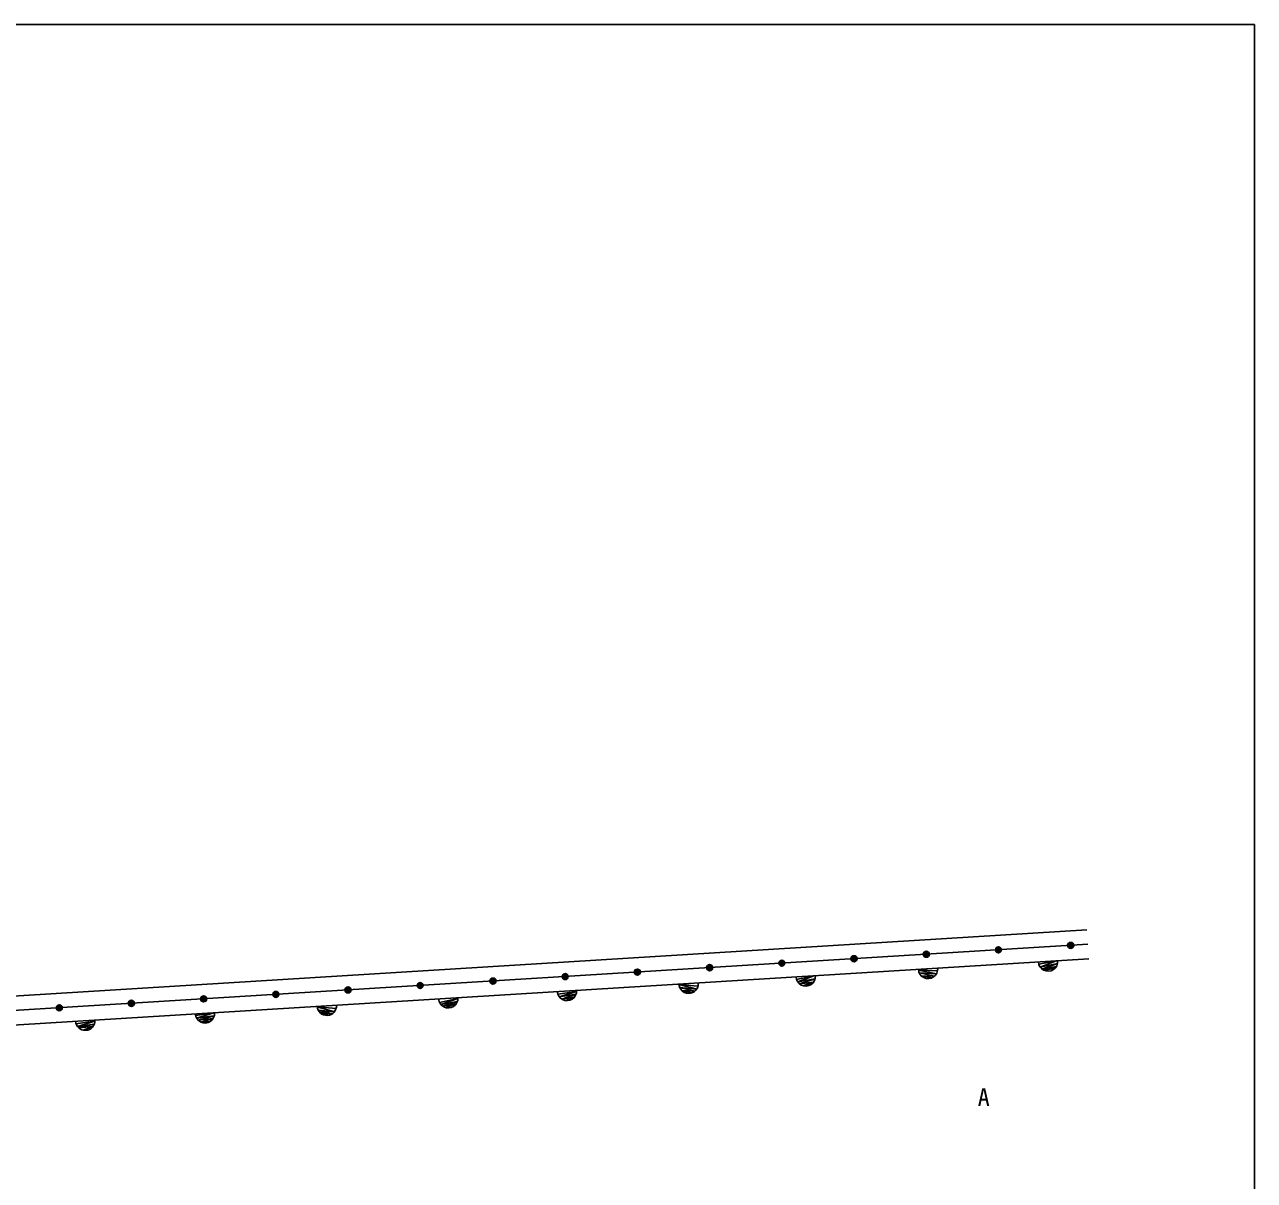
# Model space of a CAD drawing. Units: millimetres, scale not verified. Extents: x -100125 to 100125, y -69250 to 69250.
# Drawn here: x 74618 to 100125, y 45275 to 69250 of the extents above; entities that cross this region are included whole.
import ezdxf
from ezdxf.enums import TextEntityAlignment as Align

# ---------------------------------------------------------------- set-up
doc = ezdxf.new("R2010")
doc.units = ezdxf.units.MM
doc.header["$LTSCALE"] = 250
doc.linetypes.add('LONG_CHAIN', pattern=[21, 18, -1, 1, -1])
doc.layers.add('0-0_レイヤ15', color=6, linetype='LONG_CHAIN')
doc.layers.add('1-1_現況白抜', color=2, linetype='Continuous')
doc.styles.add('ＭＳ ゴシック', font='')
doc.styles.get('ＭＳ ゴシック').set_extended_font_data('MS Gothic')

msp = doc.modelspace()

# ---------------------------------------------------------------- linework, layer by layer
at = {"layer": '0-0_レイヤ15', "linetype": 'Continuous'}
for points in [[(100125, 69250), (-100125, 69250), (-100125, -69250)], [(100125, -55500), (74875, -55500), (74875, -69250), (100125, -69250), (100125, 69250)]]:
    msp.add_lwpolyline(points, dxfattribs=at)
at = {"layer": '1-1_現況白抜'}
for p, q in [((66545.5, 48613.4), (96651.4, 50471.7)), ((66564, 48314), (96669.9, 50172.3)), ((94818.9, 50057.9), (94813.9, 50057.9)), ((94816.4, 50060.4), (94816.4, 50055.4)), ((96316.7, 50150.3), (96311.7, 50150.3)), ((96314.2, 50152.8), (96314.2, 50147.8)), ((66582.5, 48014.6), (96688.4, 49872.8)), ((90325.3, 49780.5), (90320.3, 49780.5)), ((90322.8, 49783), (90322.8, 49778)), ((91823.1, 49873), (91818.1, 49873)), ((91820.6, 49875.5), (91820.6, 49870.5)), ((93321, 49965.4), (93316, 49965.4)), ((93318.5, 49967.9), (93318.5, 49962.9)), ((85831.7, 49503.1), (85826.7, 49503.1)), ((85829.2, 49505.6), (85829.2, 49500.6)), ((87329.6, 49595.6), (87324.6, 49595.6)), ((87327.1, 49598.1), (87327.1, 49593.1)), ((88827.4, 49688), (88822.4, 49688)), ((88824.9, 49690.5), (88824.9, 49685.5)), ((82825.5, 49317.6), (82820.5, 49317.6)), ((82823, 49320.1), (82823, 49315.1)), ((84333.9, 49410.7), (84328.9, 49410.7)), ((84331.4, 49413.2), (84331.4, 49408.2)), ((78333.3, 49040.3), (78328.3, 49040.3)), ((78330.8, 49042.8), (78330.8, 49037.8)), ((79830.7, 49132.7), (79825.7, 49132.7)), ((79828.2, 49135.2), (79828.2, 49130.2)), ((81328.1, 49225.1), (81323.1, 49225.1)), ((81325.6, 49227.6), (81325.6, 49222.6)), ((75338.6, 48855.4), (75333.6, 48855.4)), ((75336.1, 48857.9), (75336.1, 48852.9)), ((76836, 48947.9), (76831, 48947.9)), ((76833.5, 48950.4), (76833.5, 48945.4))]:
    msp.add_line(p, q, dxfattribs=at)
for points in [[(95652.4, 49758.5), (96012, 49831.1), (95681.9, 49698.3), (96040.1, 49773.9), (95718.1, 49660), (96015.1, 49711), (95759.3, 49634.1), (95979.5, 49667.7)], [(90629, 49439.3), (90986.6, 49520.9), (90652.6, 49392.7), (91012.8, 49455.1), (90691.9, 49350.1), (90980.4, 49387.2), (90758.3, 49314.4)], [(93553.8, 49619.6), (93159.7, 49632.7), (93530.5, 49560.4), (93175.7, 49579), (93491, 49512.4), (93219.4, 49517.5), (93440.7, 49479.7)], [(88584.7, 49306.8), (88190.9, 49336.9), (88558.2, 49245.1), (88197.7, 49275.7), (88522.3, 49203.5), (88247, 49213.4), (88450.2, 49162.8)], [(83222.1, 48968.3), (83604.2, 49050.2), (83251.8, 48921.8), (83594, 48988.7), (83289.3, 48887.8), (83570.6, 48940.8), (83349.8, 48859.1)], [(85676.1, 49139.4), (86065.7, 49196.8), (85708.2, 49080.5), (86054.2, 49137.2), (85757.8, 49035.7), (86027.2, 49086.3), (85841, 49005.7)], [(78162.2, 48695.7), (78542.1, 48752.8), (78185.2, 48639.9), (78552.1, 48688.5), (78218.8, 48596.5), (78526.8, 48631.3), (78269.8, 48560.4), (78466, 48570.9)], [(81079.2, 48839.7), (80688.3, 48875.6), (81045.1, 48774.4), (80707.4, 48809), (80994.8, 48728.8), (80744.6, 48756.9), (80921.8, 48700.5)], [(75683.9, 48521.3), (76075.9, 48576.5), (75711.9, 48470.6), (76062.1, 48515.2), (75741.1, 48438.4), (76035, 48467.1), (75833.7, 48392)]]:
    msp.add_lwpolyline(points, dxfattribs=at)
for centre, radius in [((93318.5, 49965.4), 62.5), ((93318.5, 49965.4), 42.5), ((94816.4, 50057.9), 62.5), ((94816.4, 50057.9), 42.5), ((94816.4, 50057.9), 22.5), ((96314.2, 50150.3), 62.5), ((96314.2, 50150.3), 42.5), ((96314.2, 50150.3), 22.5), ((88824.9, 49688), 62.5), ((90322.8, 49780.5), 62.5), ((90322.8, 49780.5), 42.5), ((90322.8, 49780.5), 22.5), ((91820.6, 49873), 62.5), ((91820.6, 49873), 42.5), ((91820.6, 49873), 22.5), ((93318.5, 49965.4), 22.5), ((85829.2, 49503.1), 62.5), ((85829.2, 49503.1), 42.5), ((85829.2, 49503.1), 22.5), ((87327.1, 49595.6), 62.5), ((87327.1, 49595.6), 42.5), ((87327.1, 49595.6), 22.5), ((88824.9, 49688), 42.5), ((88824.9, 49688), 22.5), ((81325.6, 49225.1), 62.5), ((81325.6, 49225.1), 42.5), ((81325.6, 49225.1), 22.5), ((82823, 49317.6), 62.5), ((82823, 49317.6), 42.5), ((82823, 49317.6), 22.5), ((84331.4, 49410.7), 62.5), ((84331.4, 49410.7), 42.5), ((84331.4, 49410.7), 22.5), ((76833.5, 48947.9), 62.5), ((76833.5, 48947.9), 42.5), ((78330.8, 49040.3), 62.5), ((78330.8, 49040.3), 42.5), ((78330.8, 49040.3), 22.5), ((79828.2, 49132.7), 62.5), ((79828.2, 49132.7), 42.5), ((79828.2, 49132.7), 22.5), ((75336.1, 48855.4), 62.5), ((75336.1, 48855.4), 42.5), ((75336.1, 48855.4), 22.5), ((76833.5, 48947.9), 22.5)]:
    msp.add_circle(centre, radius, dxfattribs=at)
for centre, radius, start, end in [((95844.3, 49815.2), 200.1, 181.94975, 5.11469), ((90818.5, 49506.1), 200.9, 182.2626, 4.8022), ((93358, 49662.3), 200.4, 182.12096, 4.94324), ((88389.9, 49353.9), 200.3, 181.613, 5.45114), ((83404, 49051.8), 200.2, 183.22448, 3.83943), ((85865.5, 49204.6), 200.4, 183.48272, 3.58148), ((78358.6, 48739.9), 200.2, 183.08032, 3.98357), ((80887.2, 48898.1), 200.7, 183.70616, 3.35802), ((75874.7, 48589.3), 201.5, 183.87343, 3.1907)]:
    msp.add_arc(centre, radius, start, end, dxfattribs=at)

# ---------------------------------------------------------------- texts
at = {"layer": '1-1_現況白抜', "color": 7, "style": 'ＭＳ ゴシック'}
msp.add_text('A', height=366.6, dxfattribs=at).set_placement((94386.5, 46708.7), align=Align.BOTTOM_LEFT)

doc.saveas('drawing.dxf')
